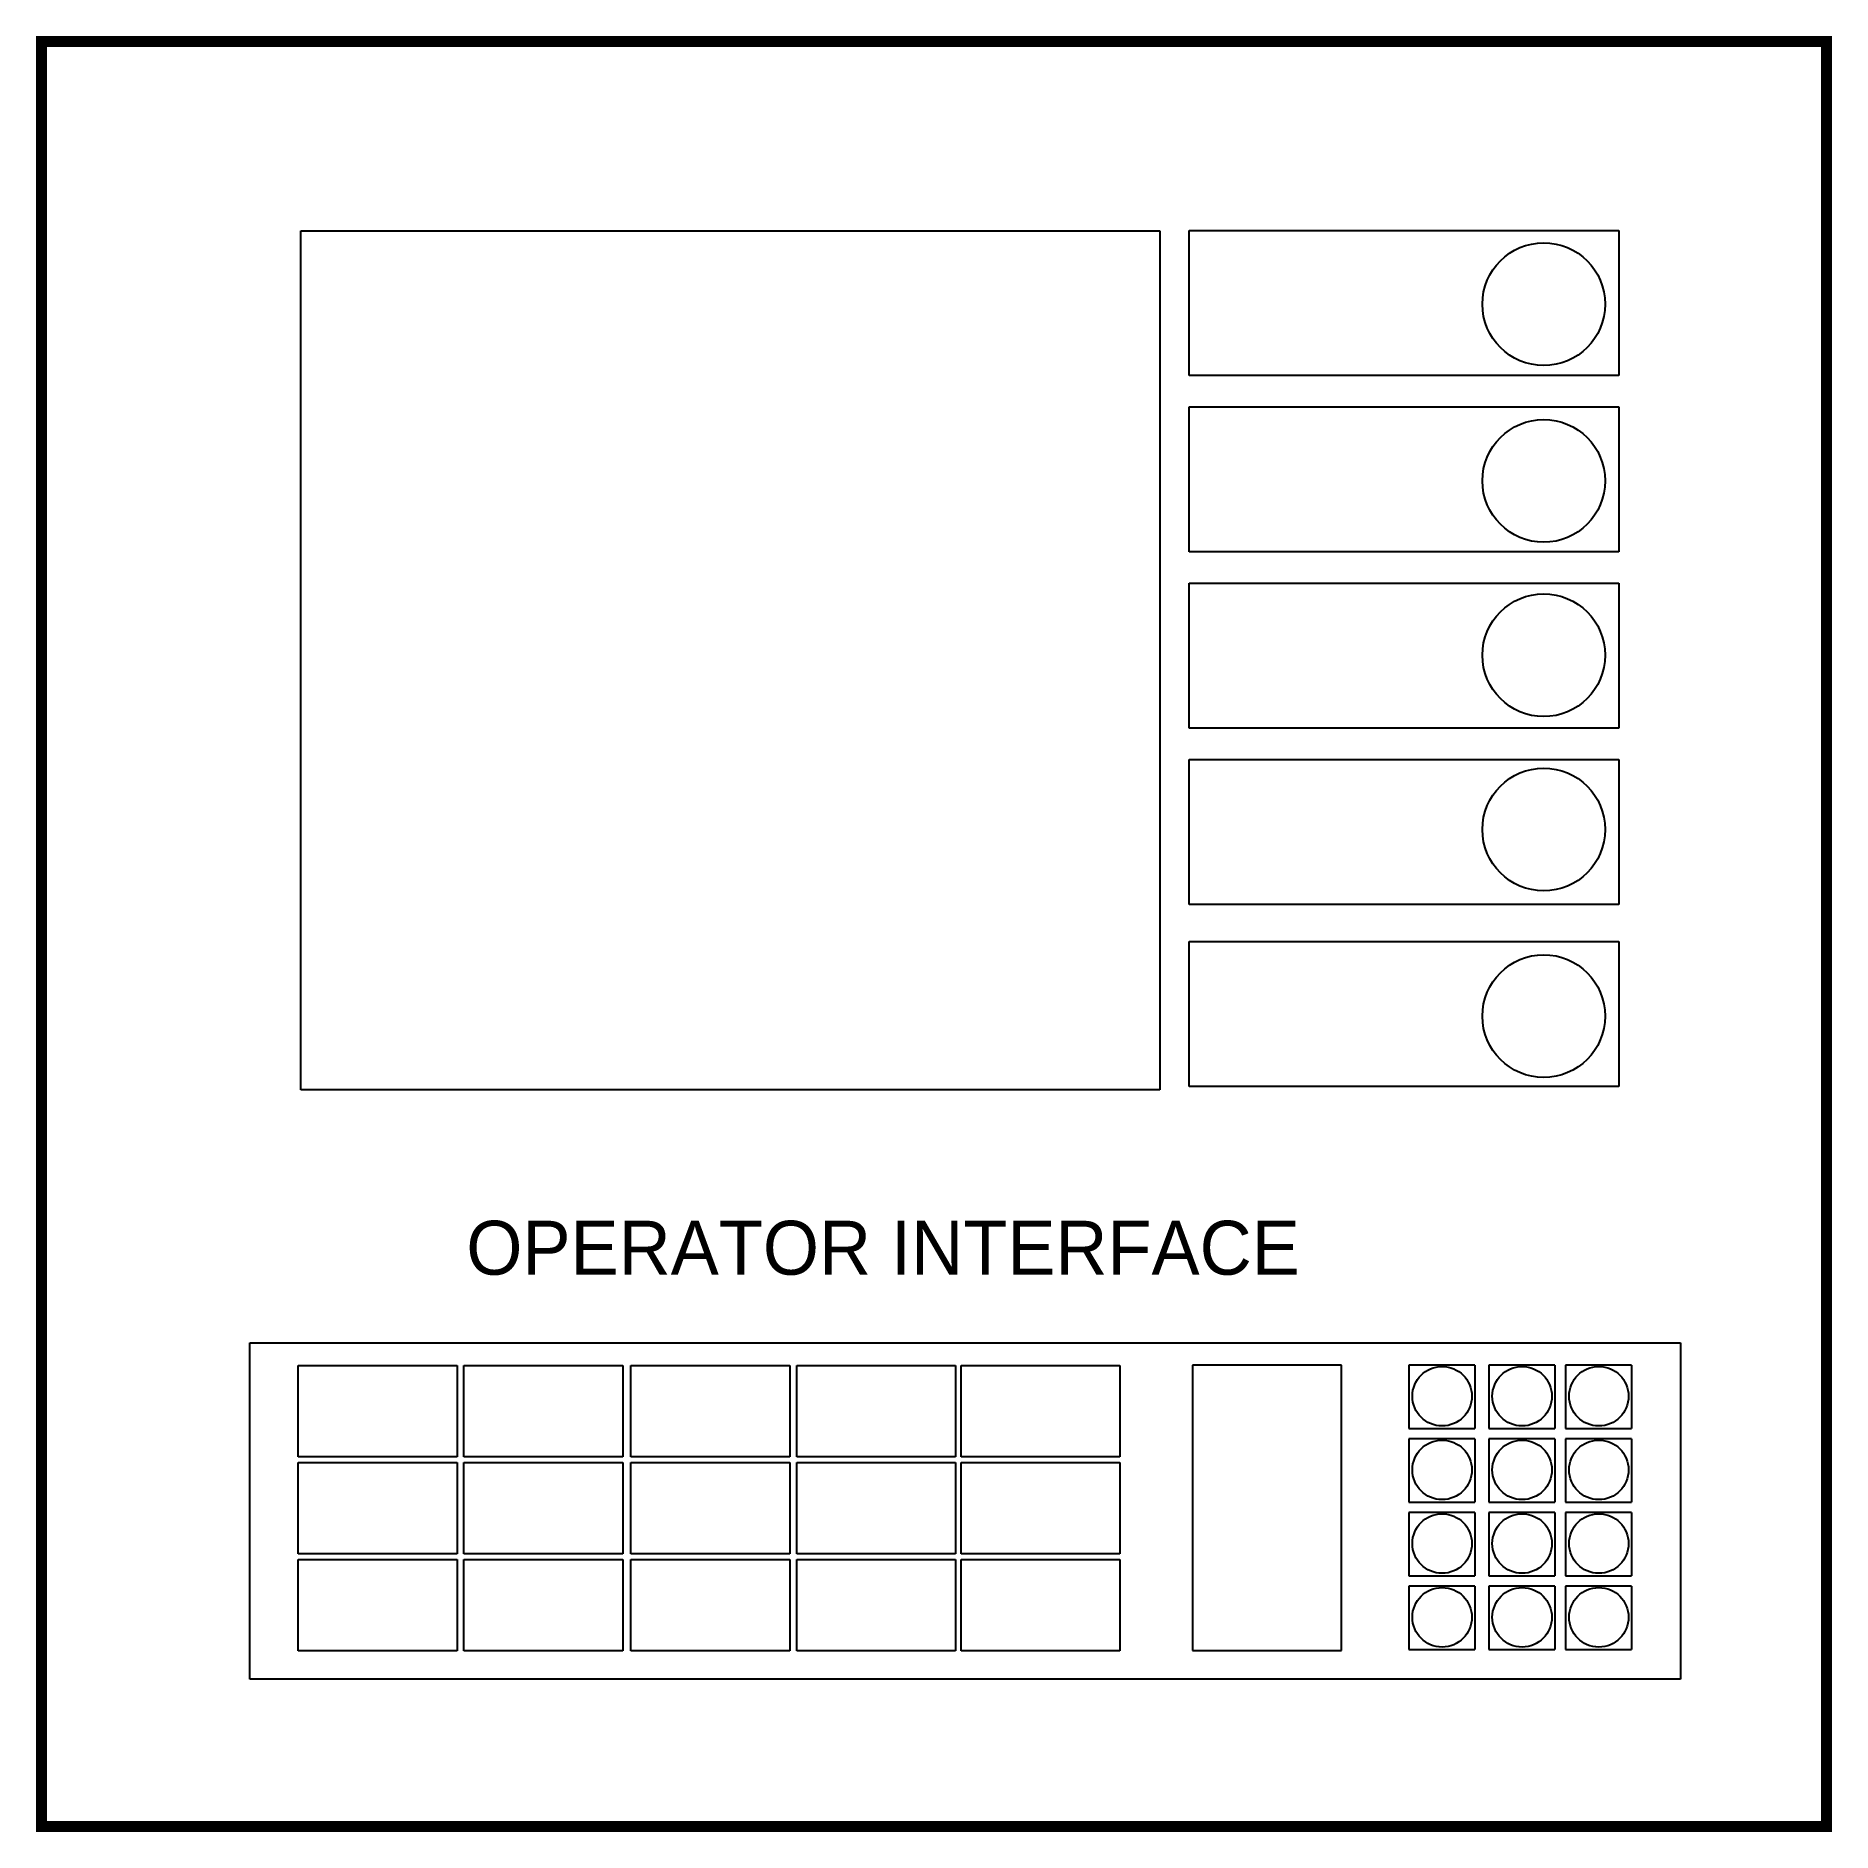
# Model space of a CAD drawing. Extents: x -0.06 to 2.36, y -2.41 to 0.01.
import ezdxf

# ---------------------------------------------------------------- set-up
doc = ezdxf.new("R2010")
doc.units = 0
doc.header["$MEASUREMENT"] = 0
doc.layers.add('1', color=2, linetype='CONTINUOUS')
doc.layers.add('TEXT', color=7, linetype='CONTINUOUS')

msp = doc.modelspace()

# ---------------------------------------------------------------- linework, layer by layer
at = {"layer": '1', "color": 161}
for p, q in [((0.2985, -1.4097), (0.2985, -0.2547)), ((0.2985, -0.2547), (1.4535, -0.2547)), ((1.4535, -0.2547), (1.4535, -1.4097)), ((1.4932, -0.4491), (1.4932, -0.2541)), ((1.4932, -0.2541), (2.0707, -0.2541)), ((2.0707, -0.2541), (2.0707, -0.4491)), ((2.0707, -0.4491), (1.4932, -0.4491)), ((1.4932, -0.4912), (2.0707, -0.4912)), ((1.4932, -0.6861), (1.4932, -0.4912)), ((2.0707, -0.4912), (2.0707, -0.6861)), ((2.0707, -0.6861), (1.4932, -0.6861)), ((1.4932, -0.9232), (1.4932, -0.7282)), ((1.4932, -0.7282), (2.0707, -0.7282)), ((2.0707, -0.7282), (2.0707, -0.9232)), ((2.0707, -0.9232), (1.4932, -0.9232)), ((1.4932, -1.1603), (1.4932, -0.9653)), ((1.4932, -0.9653), (2.0707, -0.9653)), ((2.0707, -0.9653), (2.0707, -1.1603)), ((2.0707, -1.1603), (1.4932, -1.1603)), ((1.4932, -1.4052), (1.4932, -1.2103)), ((1.4932, -1.2103), (2.0707, -1.2103)), ((2.0707, -1.2103), (2.0707, -1.4052)), ((1.4535, -1.4097), (0.2985, -1.4097)), ((2.0707, -1.4052), (1.4932, -1.4052)), ((0.23, -2.202), (0.23, -1.7495)), ((0.23, -1.7495), (2.1535, -1.7495)), ((2.1535, -1.7495), (2.1535, -2.202)), ((1.6979, -1.7796), (1.4975, -1.7796)), ((1.4975, -1.7796), (1.4975, -2.1635)), ((1.6979, -2.1635), (1.6979, -1.7796)), ((1.7885, -1.7796), (1.7885, -1.8649)), ((1.8773, -1.7796), (1.7885, -1.7796)), ((1.8773, -1.7796), (1.8773, -1.8649)), ((1.9847, -1.7796), (1.8959, -1.7796)), ((1.8959, -1.7796), (1.8959, -1.8649)), ((1.9847, -1.7796), (1.9847, -1.8649)), ((2.088, -1.7796), (1.9992, -1.7796)), ((1.9992, -1.7796), (1.9992, -1.8649)), ((2.088, -1.7796), (2.088, -1.8649)), ((1.7885, -1.865), (1.8773, -1.865)), ((1.7885, -1.8787), (1.7885, -1.964)), ((1.8773, -1.8787), (1.7885, -1.8787)), ((1.8773, -1.8787), (1.8773, -1.964)), ((1.8959, -1.865), (1.9847, -1.865)), ((1.9847, -1.8787), (1.8959, -1.8787)), ((1.8959, -1.8787), (1.8959, -1.964)), ((1.9847, -1.8787), (1.9847, -1.964)), ((1.9992, -1.865), (2.088, -1.865)), ((2.088, -1.8787), (1.9992, -1.8787)), ((1.9992, -1.8787), (1.9992, -1.964)), ((2.088, -1.8787), (2.088, -1.964)), ((1.7885, -1.964), (1.8773, -1.964)), ((1.7885, -1.9777), (1.7885, -2.063)), ((1.8773, -1.9777), (1.7885, -1.9777)), ((1.8773, -1.9777), (1.8773, -2.063)), ((1.8959, -1.964), (1.9847, -1.964)), ((1.8959, -1.9777), (1.8959, -2.063)), ((1.9847, -1.9777), (1.8959, -1.9777)), ((1.9847, -1.9777), (1.9847, -2.063)), ((1.9992, -1.964), (2.088, -1.964)), ((2.088, -1.9777), (1.9992, -1.9777)), ((1.9992, -1.9777), (1.9992, -2.063)), ((2.088, -1.9777), (2.088, -2.063)), ((1.7885, -2.0631), (1.8773, -2.0631)), ((1.7885, -2.0768), (1.7885, -2.1621)), ((1.8773, -2.0768), (1.7885, -2.0768)), ((1.8773, -2.0768), (1.8773, -2.1621)), ((1.8959, -2.0631), (1.9847, -2.0631)), ((1.8959, -2.0768), (1.8959, -2.1621)), ((1.9847, -2.0768), (1.8959, -2.0768)), ((1.9847, -2.0768), (1.9847, -2.1621)), ((1.9992, -2.0631), (2.088, -2.0631)), ((1.9992, -2.0768), (1.9992, -2.1621)), ((2.088, -2.0768), (1.9992, -2.0768)), ((2.088, -2.0768), (2.088, -2.1621)), ((1.4975, -2.1635), (1.6979, -2.1635)), ((1.7885, -2.1621), (1.8773, -2.1621)), ((1.8959, -2.1621), (1.9847, -2.1621)), ((1.9992, -2.1621), (2.088, -2.1621)), ((2.1535, -2.202), (0.23, -2.202))]:
    msp.add_line(p, q, dxfattribs=at)
at = {"layer": '1', "color": 51}
for p, q in [((0.2953, -1.7802), (0.5088, -1.7802)), ((0.2953, -1.9029), (0.2953, -1.7802)), ((0.5088, -1.7802), (0.5088, -1.9029)), ((0.518, -1.9029), (0.518, -1.7802)), ((0.518, -1.7802), (0.7316, -1.7802)), ((0.7316, -1.7802), (0.7316, -1.9029)), ((0.7426, -1.7802), (0.9561, -1.7802)), ((0.7426, -1.9029), (0.7426, -1.7802)), ((0.9561, -1.7802), (0.9561, -1.9029)), ((0.9654, -1.7802), (1.1789, -1.7802)), ((0.9654, -1.9029), (0.9654, -1.7802)), ((1.1789, -1.7802), (1.1789, -1.9029)), ((1.1864, -1.7802), (1.3999, -1.7802)), ((1.1864, -1.9029), (1.1864, -1.7802)), ((1.3999, -1.7802), (1.3999, -1.9029)), ((0.5088, -1.9029), (0.2953, -1.9029)), ((0.7316, -1.9029), (0.518, -1.9029)), ((0.9561, -1.9029), (0.7426, -1.9029)), ((1.1789, -1.9029), (0.9654, -1.9029)), ((1.3999, -1.9029), (1.1864, -1.9029)), ((0.2953, -2.0333), (0.2953, -1.9106)), ((0.2953, -1.9106), (0.5088, -1.9106)), ((0.5088, -1.9106), (0.5088, -2.0333)), ((0.518, -2.0333), (0.518, -1.9106)), ((0.518, -1.9106), (0.7316, -1.9106)), ((0.7316, -1.9106), (0.7316, -2.0333)), ((0.7426, -2.0333), (0.7426, -1.9106)), ((0.7426, -1.9106), (0.9561, -1.9106)), ((0.9561, -1.9106), (0.9561, -2.0333)), ((0.9654, -2.0333), (0.9654, -1.9106)), ((0.9654, -1.9106), (1.1789, -1.9106)), ((1.1789, -1.9106), (1.1789, -2.0333)), ((1.1864, -1.9106), (1.3999, -1.9106)), ((1.1864, -2.0333), (1.1864, -1.9106)), ((1.3999, -1.9106), (1.3999, -2.0333)), ((0.5088, -2.0333), (0.2953, -2.0333)), ((0.2953, -2.1637), (0.2953, -2.041)), ((0.2953, -2.041), (0.5088, -2.041)), ((0.5088, -2.041), (0.5088, -2.1637)), ((0.7316, -2.0333), (0.518, -2.0333)), ((0.518, -2.1637), (0.518, -2.041)), ((0.518, -2.041), (0.7316, -2.041)), ((0.7316, -2.041), (0.7316, -2.1637)), ((0.9561, -2.0333), (0.7426, -2.0333)), ((0.7426, -2.1637), (0.7426, -2.041)), ((0.7426, -2.041), (0.9561, -2.041)), ((0.9561, -2.041), (0.9561, -2.1637)), ((1.1789, -2.0333), (0.9654, -2.0333)), ((0.9654, -2.1637), (0.9654, -2.041)), ((0.9654, -2.041), (1.1789, -2.041)), ((1.1789, -2.041), (1.1789, -2.1637)), ((1.3999, -2.0333), (1.1864, -2.0333)), ((1.1864, -2.041), (1.3999, -2.041)), ((1.1864, -2.1637), (1.1864, -2.041)), ((1.3999, -2.041), (1.3999, -2.1637)), ((0.5088, -2.1637), (0.2953, -2.1637)), ((0.7316, -2.1637), (0.518, -2.1637)), ((0.9561, -2.1637), (0.7426, -2.1637)), ((1.1789, -2.1637), (0.9654, -2.1637)), ((1.3999, -2.1637), (1.1864, -2.1637))]:
    msp.add_line(p, q, dxfattribs=at)
for centre, radius in [((1.9698, -0.3532), 0.0825), ((1.9698, -0.5908), 0.0825), ((1.9698, -0.8252), 0.0825), ((1.9698, -1.0595), 0.0825), ((1.9698, -1.3104), 0.0825), ((1.8332, -1.8215), 0.04), ((1.9407, -1.8215), 0.04), ((2.0439, -1.8215), 0.04), ((1.8332, -1.9205), 0.04), ((1.9407, -1.9205), 0.04), ((2.0439, -1.9205), 0.04), ((1.8332, -2.0196), 0.04), ((1.9407, -2.0196), 0.04), ((2.0439, -2.0196), 0.04), ((1.8332, -2.1187), 0.04), ((1.9407, -2.1187), 0.04), ((2.0439, -2.1187), 0.04)]:
    msp.add_circle(centre, radius, dxfattribs=at)
at = {"layer": 'TEXT', "color": 150, "linetype": 'CONTINUOUS', "const_width": 0.015}
msp.add_lwpolyline([(-0.05, 0), (-0.05, -2.4), (2.35, -2.4), (2.35, 0)], close=True, dxfattribs=at)

# ---------------------------------------------------------------- texts
at = {"layer": 'TEXT'}
msp.add_text('OPERATOR INTERFACE', height=0.072516, dxfattribs=at).set_placement((0.5212, -1.6581))

doc.saveas('drawing.dxf')
